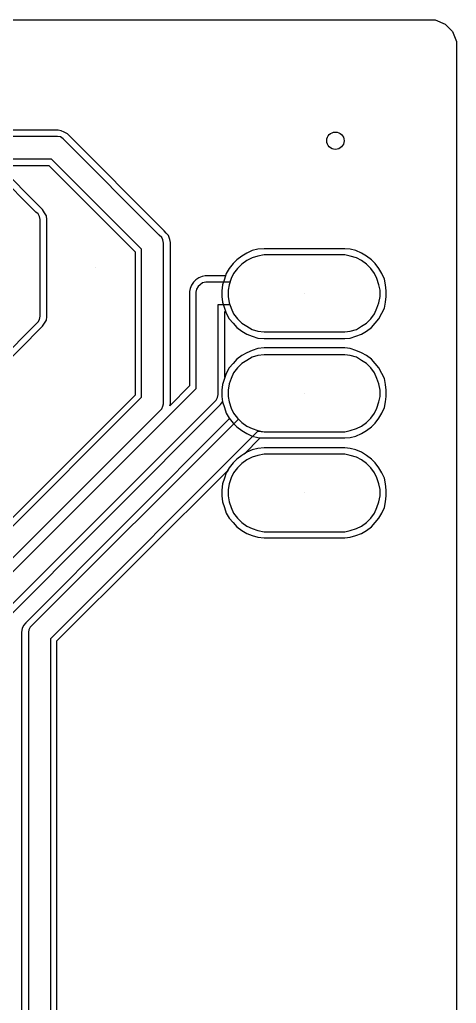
# Model space of a CAD drawing. Extents: x -4564 to 93, y -2534 to 43.
# Drawn here: x -611 to 93, y -1542 to 43 of the extents above; entities that cross this region are included whole.
import ezdxf

# ---------------------------------------------------------------- set-up
doc = ezdxf.new("R2010")
doc.units = 0
for name, color, linetype in [('10', 10, 'CONTINUOUS'), ('3', 3, 'CONTINUOUS'), ('4', 4, 'CONTINUOUS'), ('5', 5, 'CONTINUOUS'), ('6', 6, 'CONTINUOUS')]:
    doc.layers.add(name, color=color, linetype=linetype)

msp = doc.modelspace()

# ---------------------------------------------------------------- linework, layer by layer
at = {"layer": '10'}
msp.add_arc((-102, -152), 14, 180, 540, dxfattribs=at)
at = {"layer": '3'}
for p, q in [((-4530, 43), (59, 43)), ((-4530, 43), (59, 43)), ((59, 43), (75, 36)), ((59, 43), (75, 36)), ((75, 36), (87, 24)), ((75, 36), (87, 24)), ((87, 24), (93, 8)), ((87, 24), (93, 8)), ((93, 8), (93, -2040)), ((93, 8), (93, -2040)), ((-550, -145), (-1422, -145)), ((-545, -146), (-550, -145)), ((-541, -149), (-545, -146)), ((-386, -304), (-541, -149)), ((-1413, -181), (-560, -181)), ((-560, -181), (-415, -326)), ((-585, -267), (-651, -201)), ((-581, -270), (-585, -267)), ((-579, -274), (-581, -270)), ((-578, -279), (-579, -274)), ((-578, -435), (-578, -279)), ((-382, -308), (-386, -304)), ((-380, -312), (-382, -308)), ((-379, -317), (-380, -312)), ((-379, -576), (-379, -317)), ((-415, -326), (-415, -566)), ((-245, -345), (-253, -351)), ((-245, -345), (-253, -351)), ((-236, -341), (-245, -345)), ((-236, -341), (-245, -345)), ((-227, -338), (-236, -341)), ((-227, -338), (-236, -341)), ((-217, -336), (-227, -338)), ((-217, -336), (-227, -338)), ((-87, -336), (-217, -336)), ((-87, -336), (-217, -336)), ((-78, -338), (-87, -336)), ((-78, -338), (-87, -336)), ((-68, -341), (-78, -338)), ((-68, -341), (-78, -338)), ((-60, -345), (-68, -341)), ((-60, -345), (-68, -341)), ((-52, -351), (-60, -345)), ((-52, -351), (-60, -345)), ((-260, -358), (-266, -366)), ((-260, -358), (-266, -366)), ((-253, -351), (-260, -358)), ((-253, -351), (-260, -358)), ((-45, -358), (-52, -351)), ((-45, -358), (-52, -351)), ((-39, -366), (-45, -358)), ((-39, -366), (-45, -358)), ((-311, -380), (-316, -381)), ((-272, -380), (-311, -380)), ((-270, -374), (-273, -384)), ((-270, -374), (-272, -380)), ((-266, -366), (-270, -374)), ((-266, -366), (-270, -374)), ((-35, -374), (-39, -366)), ((-35, -374), (-39, -366)), ((-32, -384), (-35, -374)), ((-32, -384), (-35, -374)), ((-326, -391), (-327, -396)), ((-327, -396), (-327, -552)), ((-323, -387), (-326, -391)), ((-320, -384), (-323, -387)), ((-316, -381), (-320, -384)), ((-273, -384), (-275, -393)), ((-275, -393), (-275, -403)), ((-30, -393), (-32, -384)), ((-30, -393), (-32, -384)), ((-30, -403), (-30, -393)), ((-30, -403), (-30, -393)), ((-275, -403), (-273, -413)), ((-32, -413), (-30, -403)), ((-32, -413), (-30, -403)), ((-291, -561), (-291, -416)), ((-291, -416), (-272, -416)), ((-273, -413), (-270, -422)), ((-272, -416), (-270, -422)), ((-270, -422), (-266, -431)), ((-270, -422), (-266, -431)), ((-39, -431), (-35, -422)), ((-39, -431), (-35, -422)), ((-35, -422), (-32, -413)), ((-35, -422), (-32, -413)), ((-581, -444), (-579, -440)), ((-579, -440), (-578, -435)), ((-266, -431), (-260, -439)), ((-266, -431), (-260, -439)), ((-260, -439), (-253, -446)), ((-260, -439), (-253, -446)), ((-52, -446), (-45, -439)), ((-52, -446), (-45, -439)), ((-45, -439), (-39, -431)), ((-45, -439), (-39, -431)), ((-955, -818), (-581, -444)), ((-253, -446), (-245, -451)), ((-253, -446), (-245, -451)), ((-245, -451), (-236, -456)), ((-245, -451), (-236, -456)), ((-236, -456), (-227, -459)), ((-236, -456), (-227, -459)), ((-227, -459), (-217, -460)), ((-227, -459), (-217, -460)), ((-87, -460), (-78, -459)), ((-87, -460), (-78, -459)), ((-78, -459), (-68, -456)), ((-78, -459), (-68, -456)), ((-68, -456), (-60, -451)), ((-68, -456), (-60, -451)), ((-60, -451), (-52, -446)), ((-60, -451), (-52, -446)), ((-217, -460), (-87, -460)), ((-217, -460), (-87, -460)), ((-217, -460), (-217, -460)), ((-245, -506), (-253, -511)), ((-245, -506), (-253, -511)), ((-236, -501), (-245, -506)), ((-236, -501), (-245, -506)), ((-227, -498), (-236, -501)), ((-227, -498), (-236, -501)), ((-217, -497), (-227, -498)), ((-217, -497), (-227, -498)), ((-87, -497), (-217, -497)), ((-87, -497), (-217, -497)), ((-78, -498), (-87, -497)), ((-78, -498), (-87, -497)), ((-68, -501), (-78, -498)), ((-68, -501), (-78, -498)), ((-60, -506), (-68, -501)), ((-60, -506), (-68, -501)), ((-52, -511), (-60, -506)), ((-52, -511), (-60, -506)), ((-260, -518), (-266, -526)), ((-260, -518), (-266, -526)), ((-253, -511), (-260, -518)), ((-253, -511), (-260, -518)), ((-45, -518), (-52, -511)), ((-45, -518), (-52, -511)), ((-39, -526), (-45, -518)), ((-39, -526), (-45, -518)), ((-270, -535), (-273, -544)), ((-270, -535), (-273, -544)), ((-266, -526), (-270, -535)), ((-266, -526), (-270, -535)), ((-35, -535), (-39, -526)), ((-35, -535), (-39, -526)), ((-32, -544), (-35, -535)), ((-32, -544), (-35, -535)), ((-327, -552), (-1168, -1392)), ((-273, -544), (-275, -554)), ((-273, -544), (-275, -554)), ((-275, -554), (-275, -564)), ((-275, -554), (-275, -564)), ((-30, -554), (-32, -544)), ((-30, -554), (-32, -544)), ((-30, -564), (-30, -554)), ((-30, -564), (-30, -554)), ((-415, -566), (-1140, -1291)), ((-1139, -1414), (-294, -570)), ((-294, -570), (-292, -566)), ((-292, -566), (-291, -561)), ((-275, -564), (-273, -573)), ((-275, -564), (-273, -573)), ((-32, -573), (-30, -564)), ((-32, -573), (-30, -564)), ((-1118, -1320), (-382, -584)), ((-382, -584), (-380, -580)), ((-380, -580), (-379, -576)), ((-273, -573), (-270, -583)), ((-273, -573), (-270, -583)), ((-270, -583), (-266, -591)), ((-270, -583), (-266, -591)), ((-39, -591), (-35, -583)), ((-39, -591), (-35, -583)), ((-35, -583), (-32, -573)), ((-35, -583), (-32, -573)), ((-259, -601), (-594, -936)), ((-266, -591), (-260, -599)), ((-266, -591), (-260, -599)), ((-260, -599), (-259, -601)), ((-260, -599), (-253, -606)), ((-52, -606), (-45, -599)), ((-52, -606), (-45, -599)), ((-45, -599), (-39, -591)), ((-45, -599), (-39, -591)), ((-253, -606), (-245, -612)), ((-245, -612), (-236, -616)), ((-236, -616), (-227, -619)), ((-78, -619), (-68, -616)), ((-78, -619), (-68, -616)), ((-68, -616), (-60, -612)), ((-68, -616), (-60, -612)), ((-60, -612), (-52, -606)), ((-60, -612), (-52, -606)), ((-561, -954), (-227, -620)), ((-227, -619), (-217, -621)), ((-227, -620), (-217, -621)), ((-217, -621), (-87, -621)), ((-217, -621), (-87, -621)), ((-217, -621), (-217, -621)), ((-87, -621), (-78, -619)), ((-87, -621), (-78, -619)), ((-236, -662), (-245, -666)), ((-236, -662), (-245, -666)), ((-227, -659), (-236, -662)), ((-227, -659), (-236, -662)), ((-217, -657), (-227, -659)), ((-217, -657), (-227, -659)), ((-87, -657), (-217, -657)), ((-87, -657), (-217, -657)), ((-78, -659), (-87, -657)), ((-78, -659), (-87, -657)), ((-68, -662), (-78, -659)), ((-68, -662), (-78, -659)), ((-60, -666), (-68, -662)), ((-60, -666), (-68, -662)), ((-260, -679), (-266, -687)), ((-260, -679), (-266, -687)), ((-253, -672), (-260, -679)), ((-253, -672), (-260, -679)), ((-245, -666), (-253, -672)), ((-245, -666), (-253, -672)), ((-52, -672), (-60, -666)), ((-52, -672), (-60, -666)), ((-45, -679), (-52, -672)), ((-45, -679), (-52, -672)), ((-39, -687), (-45, -679)), ((-39, -687), (-45, -679)), ((-270, -695), (-273, -705)), ((-270, -695), (-273, -705)), ((-266, -687), (-270, -695)), ((-266, -687), (-270, -695)), ((-35, -695), (-39, -687)), ((-35, -695), (-39, -687)), ((-32, -705), (-35, -695)), ((-32, -705), (-35, -695)), ((-273, -705), (-275, -714)), ((-273, -705), (-275, -714)), ((-30, -714), (-32, -705)), ((-30, -714), (-32, -705)), ((-275, -714), (-275, -724)), ((-275, -714), (-275, -724)), ((-275, -724), (-273, -734)), ((-275, -724), (-273, -734)), ((-32, -734), (-30, -724)), ((-32, -734), (-30, -724)), ((-30, -724), (-30, -714)), ((-30, -724), (-30, -714)), ((-273, -734), (-270, -743)), ((-273, -734), (-270, -743)), ((-270, -743), (-266, -752)), ((-270, -743), (-266, -752)), ((-39, -752), (-35, -743)), ((-39, -752), (-35, -743)), ((-35, -743), (-32, -734)), ((-35, -743), (-32, -734)), ((-266, -752), (-260, -760)), ((-266, -752), (-260, -760)), ((-260, -760), (-253, -767)), ((-260, -760), (-253, -767)), ((-52, -767), (-45, -760)), ((-52, -767), (-45, -760)), ((-45, -760), (-39, -752)), ((-45, -760), (-39, -752)), ((-253, -767), (-245, -773)), ((-253, -767), (-245, -773)), ((-245, -773), (-236, -777)), ((-245, -773), (-236, -777)), ((-68, -777), (-60, -773)), ((-68, -777), (-60, -773)), ((-60, -773), (-52, -767)), ((-60, -773), (-52, -767)), ((-236, -777), (-227, -780)), ((-236, -777), (-227, -780)), ((-227, -780), (-217, -782)), ((-227, -780), (-217, -782)), ((-217, -782), (-87, -782)), ((-217, -782), (-217, -782)), ((-217, -782), (-87, -782)), ((-217, -782), (-217, -782)), ((-87, -782), (-78, -780)), ((-87, -782), (-78, -780)), ((-78, -780), (-68, -777)), ((-78, -780), (-68, -777)), ((-596, -940), (-597, -944)), ((-597, -944), (-597, -1577)), ((-594, -936), (-596, -940)), ((-561, -1587), (-561, -954))]:
    msp.add_line(p, q, dxfattribs=at)
at = {"layer": '4'}
for p, q in [((-4530, 43), (59, 43)), ((-4530, 43), (59, 43)), ((59, 43), (75, 36)), ((59, 43), (75, 36)), ((75, 36), (87, 24)), ((75, 36), (87, 24)), ((87, 24), (93, 8)), ((87, 24), (93, 8)), ((93, 8), (93, -2040)), ((93, 8), (93, -2040)), ((-549, -135), (-1423, -135)), ((-544, -136), (-549, -135)), ((-539, -138), (-544, -136)), ((-534, -141), (-539, -138)), ((-378, -297), (-534, -141)), ((-646, -192), (-564, -192)), ((-578, -259), (-644, -193)), ((-564, -192), (-425, -331)), ((-574, -263), (-578, -259)), ((-571, -268), (-574, -263)), ((-568, -273), (-571, -268)), ((-567, -279), (-568, -273)), ((-567, -436), (-567, -279)), ((-375, -301), (-378, -297)), ((-371, -305), (-375, -301)), ((-369, -311), (-371, -305)), ((-368, -316), (-369, -311)), ((-368, -576), (-368, -316)), ((-425, -331), (-425, -562)), ((-236, -329), (-245, -333)), ((-236, -329), (-245, -333)), ((-227, -327), (-236, -329)), ((-227, -327), (-236, -329)), ((-217, -326), (-227, -327)), ((-217, -326), (-227, -327)), ((-87, -326), (-217, -326)), ((-87, -326), (-217, -326)), ((-78, -327), (-87, -326)), ((-78, -327), (-87, -326)), ((-69, -329), (-78, -327)), ((-69, -329), (-78, -327)), ((-60, -333), (-69, -329)), ((-60, -333), (-69, -329)), ((-261, -344), (-267, -350)), ((-261, -344), (-267, -350)), ((-253, -338), (-261, -344)), ((-253, -338), (-261, -344)), ((-245, -333), (-253, -338)), ((-245, -333), (-253, -338)), ((-52, -338), (-60, -333)), ((-52, -338), (-60, -333)), ((-44, -344), (-52, -338)), ((-44, -344), (-52, -338)), ((-38, -350), (-44, -344)), ((-38, -350), (-44, -344)), ((-273, -358), (-278, -366)), ((-273, -358), (-278, -366)), ((-267, -350), (-273, -358)), ((-267, -350), (-273, -358)), ((-32, -358), (-38, -350)), ((-32, -358), (-38, -350)), ((-27, -366), (-32, -358)), ((-27, -366), (-32, -358)), ((-331, -380), (-334, -385)), ((-327, -376), (-331, -380)), ((-322, -373), (-327, -376)), ((-317, -371), (-322, -373)), ((-312, -370), (-317, -371)), ((-279, -370), (-312, -370)), ((-281, -375), (-284, -384)), ((-278, -366), (-281, -375)), ((-278, -366), (-279, -370)), ((-23, -375), (-27, -366)), ((-23, -375), (-27, -366)), ((-21, -384), (-23, -375)), ((-21, -384), (-23, -375)), ((-336, -390), (-337, -395)), ((-337, -395), (-337, -547)), ((-334, -385), (-336, -390)), ((-284, -384), (-285, -394)), ((-285, -394), (-285, -403)), ((-20, -394), (-21, -384)), ((-20, -394), (-21, -384)), ((-20, -403), (-20, -394)), ((-20, -403), (-20, -394)), ((-285, -403), (-284, -412)), ((-284, -412), (-281, -422)), ((-23, -422), (-21, -412)), ((-23, -422), (-21, -412)), ((-21, -412), (-20, -403)), ((-21, -412), (-20, -403)), ((-281, -422), (-278, -430)), ((-280, -533), (-280, -427)), ((-280, -427), (-279, -427)), ((-279, -427), (-278, -430)), ((-27, -430), (-23, -422)), ((-27, -430), (-23, -422)), ((-571, -446), (-568, -441)), ((-568, -441), (-567, -436)), ((-278, -430), (-273, -439)), ((-278, -430), (-273, -439)), ((-273, -439), (-267, -446)), ((-273, -439), (-267, -446)), ((-38, -446), (-32, -439)), ((-38, -446), (-32, -439)), ((-32, -439), (-27, -430)), ((-32, -439), (-27, -430)), ((-947, -825), (-574, -451)), ((-574, -451), (-571, -446)), ((-267, -446), (-261, -453)), ((-267, -446), (-261, -453)), ((-261, -453), (-253, -459)), ((-261, -453), (-253, -459)), ((-253, -459), (-245, -464)), ((-253, -459), (-245, -464)), ((-60, -464), (-52, -459)), ((-60, -464), (-52, -459)), ((-52, -459), (-44, -453)), ((-52, -459), (-44, -453)), ((-44, -453), (-38, -446)), ((-44, -453), (-38, -446)), ((-245, -464), (-236, -467)), ((-245, -464), (-236, -467)), ((-236, -467), (-227, -470)), ((-236, -467), (-227, -470)), ((-227, -470), (-217, -471)), ((-227, -470), (-217, -471)), ((-217, -471), (-87, -471)), ((-217, -471), (-87, -471)), ((-217, -471), (-217, -471)), ((-87, -471), (-78, -470)), ((-87, -471), (-78, -470)), ((-78, -470), (-69, -467)), ((-78, -470), (-69, -467)), ((-69, -467), (-60, -464)), ((-69, -467), (-60, -464)), ((-236, -490), (-245, -494)), ((-236, -490), (-245, -494)), ((-227, -487), (-236, -490)), ((-227, -487), (-236, -490)), ((-217, -486), (-227, -487)), ((-217, -486), (-227, -487)), ((-87, -486), (-217, -486)), ((-87, -486), (-217, -486)), ((-78, -487), (-87, -486)), ((-78, -487), (-87, -486)), ((-69, -490), (-78, -487)), ((-69, -490), (-78, -487)), ((-60, -494), (-69, -490)), ((-60, -494), (-69, -490)), ((-261, -504), (-267, -511)), ((-261, -504), (-267, -511)), ((-253, -498), (-261, -504)), ((-253, -498), (-261, -504)), ((-245, -494), (-253, -498)), ((-245, -494), (-253, -498)), ((-52, -498), (-60, -494)), ((-52, -498), (-60, -494)), ((-44, -504), (-52, -498)), ((-44, -504), (-52, -498)), ((-38, -511), (-44, -504)), ((-38, -511), (-44, -504)), ((-273, -518), (-278, -527)), ((-273, -518), (-278, -527)), ((-267, -511), (-273, -518)), ((-267, -511), (-273, -518)), ((-32, -518), (-38, -511)), ((-32, -518), (-38, -511)), ((-27, -527), (-32, -518)), ((-27, -527), (-32, -518)), ((-281, -535), (-284, -545)), ((-278, -527), (-281, -535)), ((-278, -527), (-280, -533)), ((-23, -535), (-27, -527)), ((-23, -535), (-27, -527)), ((-21, -545), (-23, -535)), ((-21, -545), (-23, -535)), ((-337, -547), (-369, -579)), ((-284, -545), (-285, -554)), ((-285, -554), (-285, -564)), ((-20, -554), (-21, -545)), ((-20, -554), (-21, -545)), ((-20, -564), (-20, -554)), ((-20, -564), (-20, -554)), ((-425, -562), (-1077, -1214)), ((-285, -564), (-284, -573)), ((-21, -573), (-20, -564)), ((-21, -573), (-20, -564)), ((-1128, -1419), (-287, -577)), ((-369, -579), (-368, -576)), ((-287, -577), (-284, -573)), ((-284, -573), (-284, -573)), ((-284, -573), (-281, -582)), ((-284, -573), (-281, -582)), ((-281, -582), (-278, -591)), ((-281, -582), (-278, -591)), ((-27, -591), (-23, -582)), ((-27, -591), (-23, -582)), ((-23, -582), (-21, -573)), ((-23, -582), (-21, -573)), ((-273, -600), (-601, -929)), ((-278, -591), (-273, -599)), ((-278, -591), (-273, -599)), ((-273, -599), (-273, -600)), ((-273, -599), (-267, -607)), ((-38, -607), (-32, -599)), ((-38, -607), (-32, -599)), ((-32, -599), (-27, -591)), ((-32, -599), (-27, -591)), ((-267, -607), (-261, -613)), ((-261, -613), (-253, -619)), ((-52, -619), (-44, -613)), ((-52, -619), (-44, -613)), ((-44, -613), (-38, -607)), ((-44, -613), (-38, -607)), ((-253, -619), (-245, -624)), ((-249, -657), (-223, -631)), ((-245, -624), (-236, -628)), ((-236, -628), (-227, -630)), ((-227, -630), (-217, -631)), ((-223, -631), (-217, -631)), ((-217, -631), (-87, -631)), ((-217, -631), (-87, -631)), ((-217, -631), (-217, -631)), ((-87, -631), (-78, -630)), ((-87, -631), (-78, -630)), ((-78, -630), (-69, -628)), ((-78, -630), (-69, -628)), ((-69, -628), (-60, -624)), ((-69, -628), (-60, -624)), ((-60, -624), (-52, -619)), ((-60, -624), (-52, -619)), ((-227, -648), (-236, -650)), ((-227, -648), (-236, -650)), ((-217, -647), (-227, -648)), ((-217, -647), (-227, -648)), ((-87, -647), (-217, -647)), ((-87, -647), (-217, -647)), ((-78, -648), (-87, -647)), ((-78, -648), (-87, -647)), ((-69, -650), (-78, -648)), ((-69, -650), (-78, -648)), ((-261, -665), (-267, -671)), ((-253, -659), (-261, -665)), ((-245, -654), (-253, -659)), ((-245, -654), (-249, -657)), ((-236, -650), (-245, -654)), ((-236, -650), (-245, -654)), ((-60, -654), (-69, -650)), ((-60, -654), (-69, -650)), ((-52, -659), (-60, -654)), ((-52, -659), (-60, -654)), ((-44, -665), (-52, -659)), ((-44, -665), (-52, -659)), ((-38, -671), (-44, -665)), ((-38, -671), (-44, -665)), ((-273, -679), (-278, -687)), ((-267, -671), (-273, -679)), ((-32, -679), (-38, -671)), ((-32, -679), (-38, -671)), ((-27, -687), (-32, -679)), ((-27, -687), (-32, -679)), ((-551, -958), (-275, -683)), ((-281, -696), (-284, -705)), ((-281, -696), (-284, -705)), ((-278, -687), (-281, -696)), ((-278, -687), (-281, -696)), ((-275, -683), (-278, -687)), ((-23, -696), (-27, -687)), ((-23, -696), (-27, -687)), ((-21, -705), (-23, -696)), ((-21, -705), (-23, -696)), ((-284, -705), (-285, -715)), ((-284, -705), (-285, -715)), ((-20, -715), (-21, -705)), ((-20, -715), (-21, -705)), ((-285, -715), (-285, -724)), ((-285, -715), (-285, -724)), ((-285, -724), (-284, -734)), ((-285, -724), (-284, -734)), ((-21, -734), (-20, -724)), ((-21, -734), (-20, -724)), ((-20, -724), (-20, -715)), ((-20, -724), (-20, -715)), ((-284, -734), (-281, -743)), ((-284, -734), (-281, -743)), ((-281, -743), (-278, -752)), ((-281, -743), (-278, -752)), ((-27, -752), (-23, -743)), ((-27, -752), (-23, -743)), ((-23, -743), (-21, -734)), ((-23, -743), (-21, -734)), ((-278, -752), (-273, -760)), ((-278, -752), (-273, -760)), ((-273, -760), (-267, -767)), ((-273, -760), (-267, -767)), ((-38, -767), (-32, -760)), ((-38, -767), (-32, -760)), ((-32, -760), (-27, -752)), ((-32, -760), (-27, -752)), ((-267, -767), (-261, -774)), ((-267, -767), (-261, -774)), ((-261, -774), (-253, -780)), ((-261, -774), (-253, -780)), ((-52, -780), (-44, -774)), ((-52, -780), (-44, -774)), ((-44, -774), (-38, -767)), ((-44, -774), (-38, -767)), ((-253, -780), (-245, -785)), ((-253, -780), (-245, -785)), ((-245, -785), (-236, -788)), ((-245, -785), (-236, -788)), ((-236, -788), (-227, -791)), ((-236, -788), (-227, -791)), ((-227, -791), (-217, -792)), ((-227, -791), (-217, -792)), ((-217, -792), (-87, -792)), ((-217, -792), (-87, -792)), ((-217, -792), (-217, -792)), ((-87, -792), (-78, -791)), ((-87, -792), (-78, -791)), ((-78, -791), (-69, -788)), ((-78, -791), (-69, -788)), ((-69, -788), (-60, -785)), ((-69, -788), (-60, -785)), ((-60, -785), (-52, -780)), ((-60, -785), (-52, -780)), ((-605, -933), (-607, -938)), ((-601, -929), (-605, -933)), ((-607, -938), (-608, -944)), ((-608, -944), (-608, -1572)), ((-551, -1587), (-551, -958))]:
    msp.add_line(p, q, dxfattribs=at)
at = {"layer": '5'}
msp.add_line((-488, -356), (-488, -356), dxfattribs=at)
at = {"layer": '6'}
for p, q in [((-152, -398), (-152, -398)), ((-152, -559), (-152, -559)), ((-152, -719), (-152, -719))]:
    msp.add_line(p, q, dxfattribs=at)

doc.saveas('drawing.dxf')
